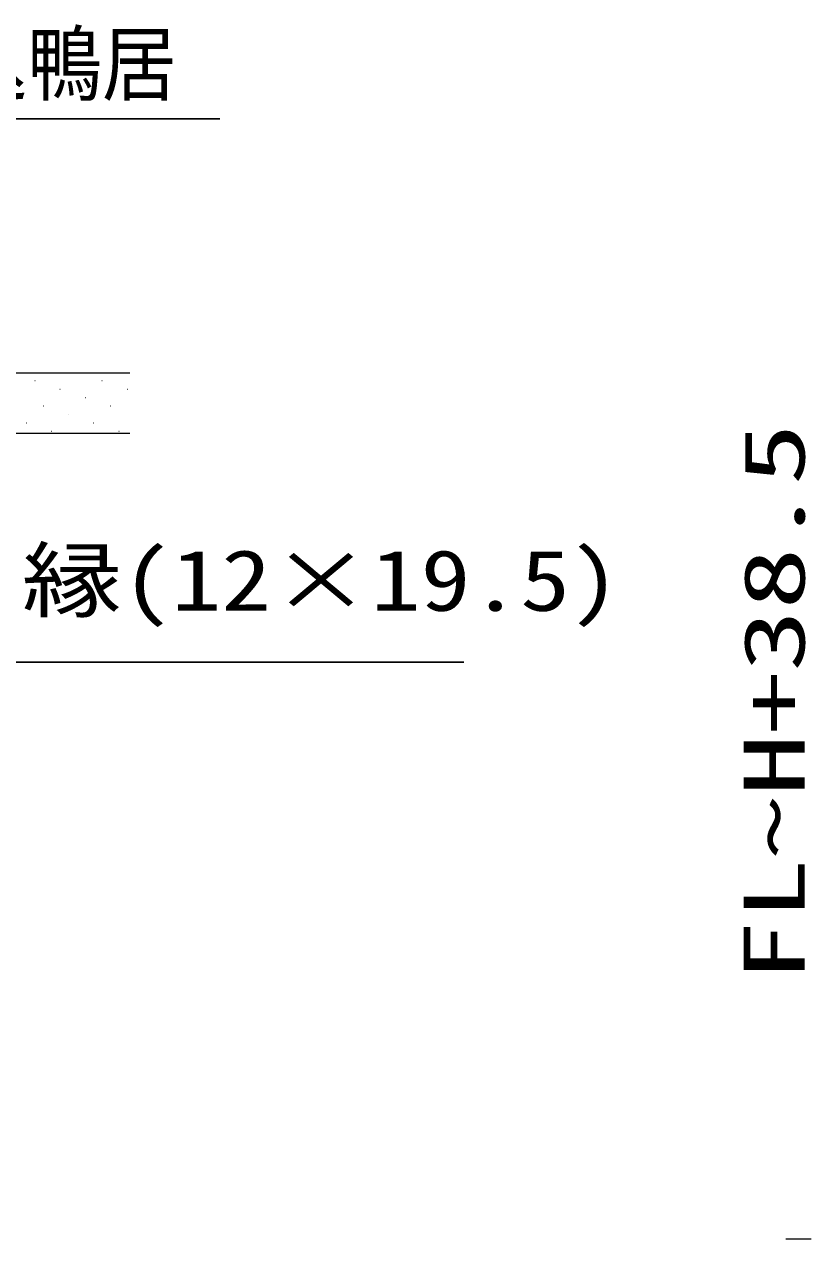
# Model space of a CAD drawing. Units: millimetres, scale not verified. Extents: x -1306 to 1306, y -607 to 607.
# Drawn here: x -136 to -12.8, y -391.1 to -199.6 of the extents above; entities that cross this region are included whole.
import ezdxf
from ezdxf.enums import TextEntityAlignment as Align

# ---------------------------------------------------------------- set-up
doc = ezdxf.new("R2010")
doc.units = ezdxf.units.MM
doc.header["$LTSCALE"] = 5
for name, color, linetype, lineweight in [('0-1_線(黄)', 2, 'Continuous', 15), ('0-D_線(白)', 7, 'Continuous', 30), ('1-1_寸法線', 3, 'Continuous', 13), ('1-2_ハッチング', 6, 'Continuous', 9)]:
    doc.layers.add(name, color=color, linetype=linetype, lineweight=lineweight)
doc.styles.add('ＭＳ ゴシック', font='')
doc.styles.get('ＭＳ ゴシック').set_extended_font_data('MS Gothic')

msp = doc.modelspace()

# ---------------------------------------------------------------- linework, layer by layer
at = {"layer": '0-1_線(黄)'}
for p, q in [((-196.287, -254.536), (-119.321, -254.536)), ((-196.287, -264.036), (-119.321, -264.036))]:
    msp.add_line(p, q, dxfattribs=at)
at = {"layer": '0-D_線(白)'}
for points in [[(-105.117, -214.507), (-197.476, -214.507), (-206.206, -227.816)], [(-66.673, -300.187), (-198.402, -300.187), (-200.828, -272.602)]]:
    msp.add_lwpolyline(points, dxfattribs=at)
at = {"layer": '1-1_寸法線'}
msp.add_line((-15.925, -391.062), (-11.925, -391.062), dxfattribs=at)
at = {"layer": '1-2_ハッチング'}
for p, q in [((-134.329, -255.776), (-134.279, -255.776)), ((-123.723, -255.776), (-123.673, -255.776)), ((-130.352, -257.102), (-130.302, -257.102)), ((-126.374, -258.427), (-126.324, -258.427)), ((-119.745, -257.102), (-119.695, -257.102)), ((-133.003, -259.753), (-132.953, -259.753)), ((-122.397, -259.753), (-122.347, -259.753)), ((-129.026, -261.079), (-128.976, -261.079)), ((-135.655, -262.405), (-135.605, -262.405)), ((-131.678, -263.731), (-131.628, -263.731)), ((-125.048, -262.405), (-124.998, -262.405)), ((-121.071, -263.731), (-121.021, -263.731))]:
    msp.add_line(p, q, dxfattribs=at)

# ---------------------------------------------------------------- texts
at = {"layer": '1-1_寸法線', "style": 'ＭＳ ゴシック'}
for s, height, width, p in [('天井埋込鴨居', 9.604, 0.9, (-182.676, -213.494)), ('天井押縁(12×19.5)', 9.621, 1.2, (-183.602, -294.952))]:
    msp.add_text(s, height=height, dxfattribs=dict(at, width=width)).set_placement(p, align=Align.BOTTOM_LEFT)
at = {"layer": '1-1_寸法線', "style": 'ＭＳ ゴシック', "width": 1.5}
msp.add_text('FL~H+38.5', height=9.604, rotation=90, dxfattribs=at).set_placement((-10.075, -350.68), align=Align.BOTTOM_LEFT)

doc.saveas('drawing.dxf')
